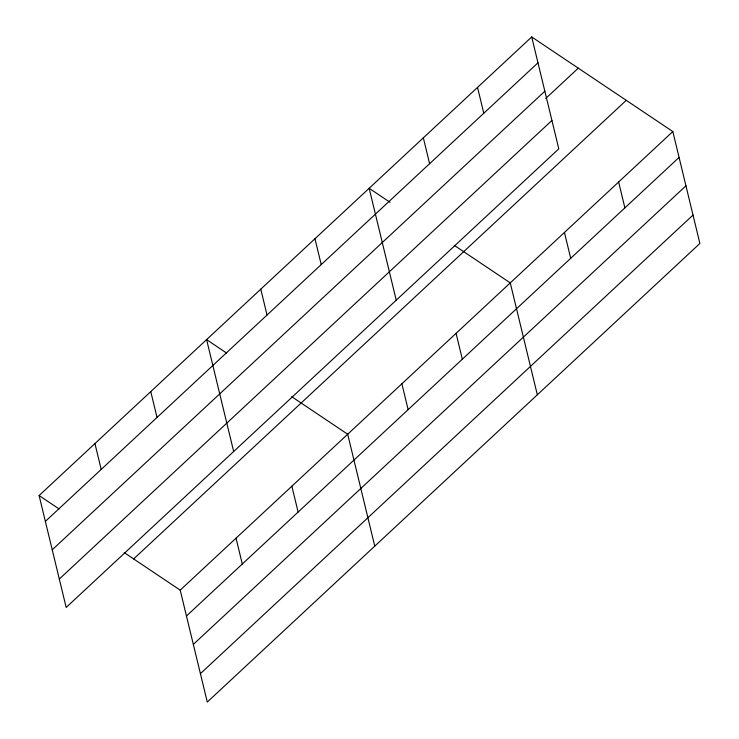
<?xml version="1.0" encoding="UTF-8"?>
<svg xmlns="http://www.w3.org/2000/svg" width="739" height="739" viewBox="0 0 739 739"><rect width="100%" height="100%" fill="white"/><g stroke="black" fill="none" stroke-linecap="round" stroke-linejoin="round"><path stroke-width="1.11" d="M531.72 36.95L558.795 148.853L66.177 607.44L39.112 495.536L531.72 36.95L672.823 131.56L699.888 243.464L207.28 702.05L180.205 590.147L124.235 552.624M45.365 521.401L537.974 62.806M52.238 549.788L544.846 91.202M545.77 98.435L578.286 68.173M59.314 579.043L551.922 120.457M133.648 558.924L626.256 100.338M180.205 590.147L672.823 131.56M186.468 616.003L679.076 157.416M193.332 644.399L685.94 185.812M200.408 673.654L693.016 215.067M390.063 202.301L369.158 188.288L396.233 300.182M454.291 245.366L510.261 282.889L537.327 394.792M226.55 353.002L206.597 339.617L233.672 451.52M291.729 396.704L347.699 434.227L374.765 546.13M39.112 495.536L59.065 508.922M618.635 182.006L624.889 207.862M564.448 232.452L570.702 258.308M477.533 87.396L483.786 113.252M423.345 137.842L429.599 163.698M456.074 333.335L462.328 359.191M401.887 383.781L408.14 409.637M314.971 238.734L321.225 264.59M260.784 289.171L267.038 315.036M291.868 486.197L298.122 512.062M236.037 538.177L242.29 564.033M150.765 391.596L157.028 417.452M94.943 443.566L101.197 469.422"/></g></svg>
